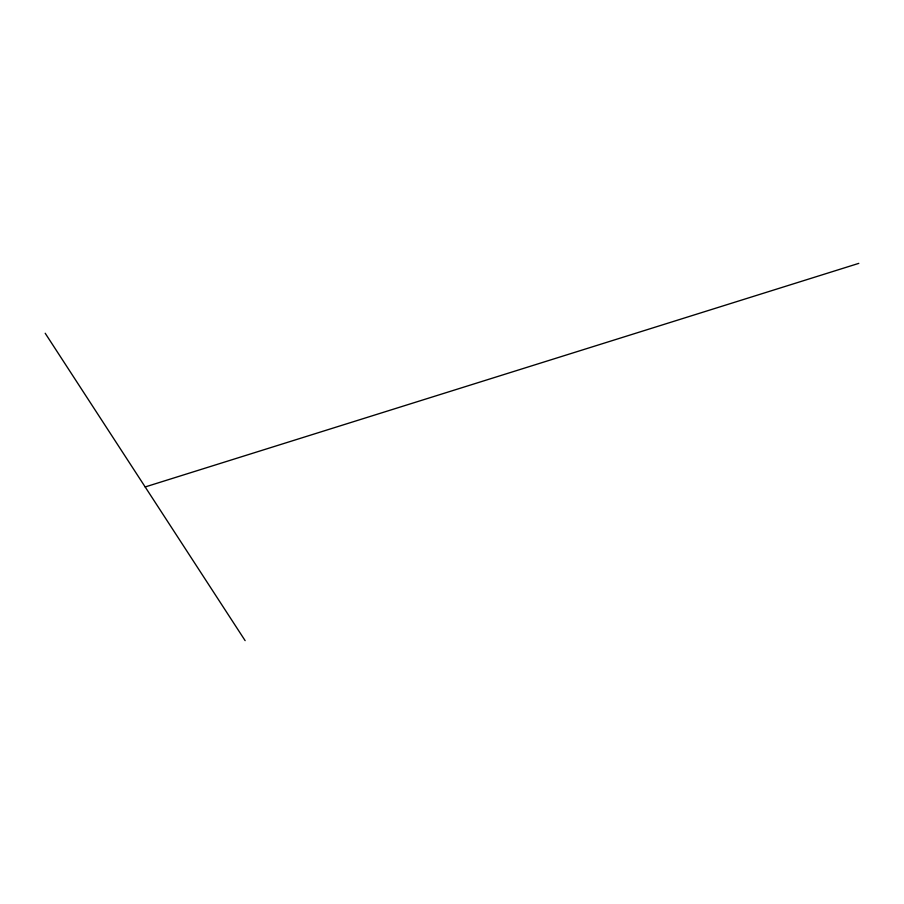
<?xml version="1.0" encoding="UTF-8"?>
<svg xmlns="http://www.w3.org/2000/svg" width="904" height="904" viewBox="0 0 904 904"><rect width="100%" height="100%" fill="white"/><g stroke="black" fill="none" stroke-linecap="round" stroke-linejoin="round"><path stroke-width="1.36" d="M145.171 486.951L858.8 263.369M45.2 333.26L245.131 640.631"/></g></svg>
